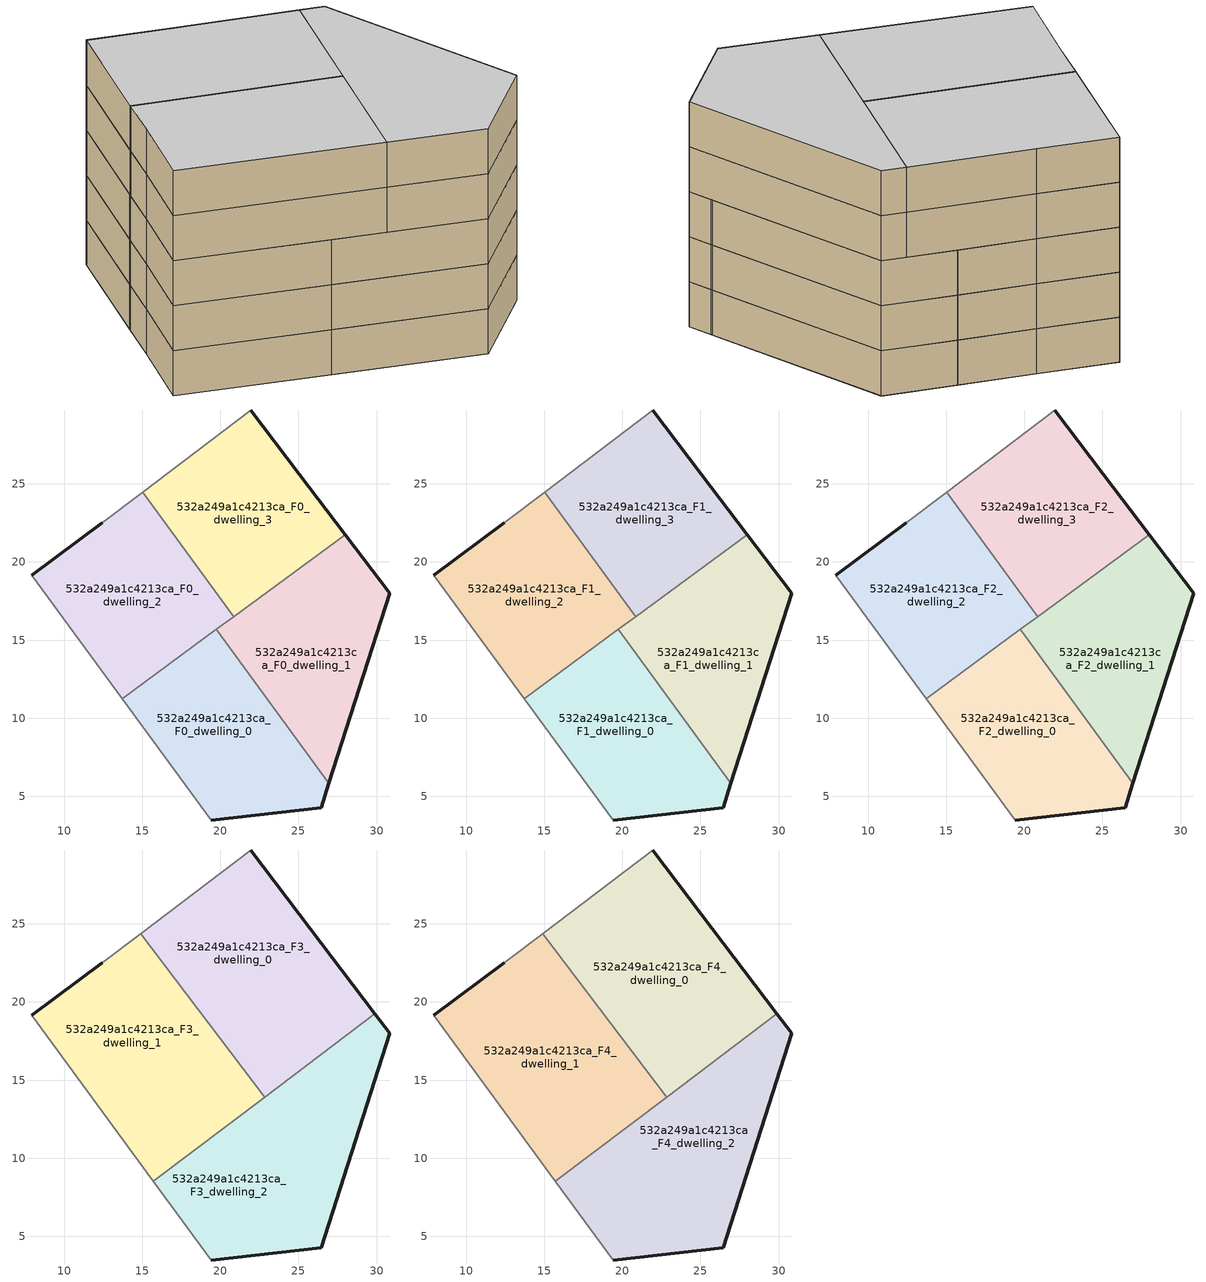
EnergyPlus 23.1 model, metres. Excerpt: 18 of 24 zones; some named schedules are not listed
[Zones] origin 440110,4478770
532a249a1c4213ca_F0_dwelling_0
 floor ground (EU_floor_Construction): 26.44,4.28 26.95,5.86 19.74,15.68 13.71,11.26 19.41,3.49 z0
 wall outside (EU_wall_Construction): 26.95,5.86 26.44,4.28 19.41,3.49 z0:3
 wall adiabatic (EU_wall_Construction): 19.41,3.49 13.71,11.26 z0:3
 wall to 532a249a1c4213ca_F0_dwelling_1 (EU_wall_Construction): 19.74,15.68 26.95,5.86 z0:3
 wall to 532a249a1c4213ca_F0_dwelling_2 (EU_wall_Construction): 13.71,11.26 19.74,15.68 z0:3
532a249a1c4213ca_F0_dwelling_1
 floor ground (EU_floor_Construction): 26.95,5.86 30.84,17.99 27.98,21.74 19.74,15.68 z0
 wall outside (EU_wall_Construction): 27.98,21.74 30.84,17.99 26.95,5.86 z0:3
 wall to 532a249a1c4213ca_F0_dwelling_3 (EU_wall_Construction): 20.86,16.51 27.98,21.74 z0:3
 wall to 532a249a1c4213ca_F0_dwelling_2 (EU_wall_Construction): 19.74,15.68 20.86,16.51 z0:3
532a249a1c4213ca_F0_dwelling_2
 floor ground (EU_floor_Construction): 20.86,16.51 15.03,24.46 12.45,22.5 7.93,19.14 13.71,11.26 z0
 wall outside (EU_wall_Construction): 7.93,19.14 12.45,22.5 z0:3
 wall adiabatic (EU_wall_Construction): 13.71,11.26 7.93,19.14 / 12.45,22.5 15.03,24.46 z0:3
 wall to 532a249a1c4213ca_F0_dwelling_3 (EU_wall_Construction): 15.03,24.46 20.86,16.51 z0:3
532a249a1c4213ca_F0_dwelling_3
 floor ground (EU_floor_Construction): 27.98,21.74 25.03,25.6 21.93,29.72 15.03,24.46 20.86,16.51 z0
 wall outside (EU_wall_Construction): 21.93,29.72 25.03,25.6 27.98,21.74 z0:3
 wall adiabatic (EU_wall_Construction): 15.03,24.46 21.93,29.72 z0:3
532a249a1c4213ca_F1_dwelling_0
 floor to 532a249a1c4213ca_F0_dwelling_0 (EU_floor_Construction): 26.44,4.28 26.95,5.86 19.74,15.68 13.71,11.26 19.41,3.49 z3
 wall outside (EU_wall_Construction): 26.95,5.86 26.44,4.28 19.41,3.49 z3:6
 wall adiabatic (EU_wall_Construction): 19.41,3.49 13.71,11.26 z3:6
 wall to 532a249a1c4213ca_F1_dwelling_1 (EU_wall_Construction): 19.74,15.68 26.95,5.86 z3:6
 wall to 532a249a1c4213ca_F1_dwelling_2 (EU_wall_Construction): 13.71,11.26 19.74,15.68 z3:6
532a249a1c4213ca_F1_dwelling_1
 floor to 532a249a1c4213ca_F0_dwelling_1 (EU_floor_Construction): 26.95,5.86 30.84,17.99 27.98,21.74 19.74,15.68 z3
 wall outside (EU_wall_Construction): 27.98,21.74 30.84,17.99 26.95,5.86 z3:6
 wall to 532a249a1c4213ca_F1_dwelling_3 (EU_wall_Construction): 20.86,16.51 27.98,21.74 z3:6
 wall to 532a249a1c4213ca_F1_dwelling_2 (EU_wall_Construction): 19.74,15.68 20.86,16.51 z3:6
532a249a1c4213ca_F1_dwelling_2
 floor to 532a249a1c4213ca_F0_dwelling_2 (EU_floor_Construction): 20.86,16.51 15.03,24.46 12.45,22.5 7.93,19.14 13.71,11.26 z3
 wall outside (EU_wall_Construction): 7.93,19.14 12.45,22.5 z3:6
 wall adiabatic (EU_wall_Construction): 13.71,11.26 7.93,19.14 / 12.45,22.5 15.03,24.46 z3:6
 wall to 532a249a1c4213ca_F1_dwelling_3 (EU_wall_Construction): 15.03,24.46 20.86,16.51 z3:6
532a249a1c4213ca_F1_dwelling_3
 floor to 532a249a1c4213ca_F0_dwelling_3 (EU_floor_Construction): 27.98,21.74 25.03,25.6 21.93,29.72 15.03,24.46 20.86,16.51 z3
 wall outside (EU_wall_Construction): 21.93,29.72 25.03,25.6 27.98,21.74 z3:6
 wall adiabatic (EU_wall_Construction): 15.03,24.46 21.93,29.72 z3:6
532a249a1c4213ca_F2_dwelling_0
 floor to 532a249a1c4213ca_F1_dwelling_0 (EU_floor_Construction): 26.44,4.28 26.95,5.86 19.74,15.68 13.71,11.26 19.41,3.49 z6
 wall outside (EU_wall_Construction): 26.95,5.86 26.44,4.28 19.41,3.49 z6:9
 wall adiabatic (EU_wall_Construction): 19.41,3.49 13.71,11.26 z6:9
 wall to 532a249a1c4213ca_F2_dwelling_1 (EU_wall_Construction): 19.74,15.68 26.95,5.86 z6:9
 wall to 532a249a1c4213ca_F2_dwelling_2 (EU_wall_Construction): 13.71,11.26 19.74,15.68 z6:9
532a249a1c4213ca_F2_dwelling_1
 floor to 532a249a1c4213ca_F1_dwelling_1 (EU_floor_Construction): 26.95,5.86 30.84,17.99 27.98,21.74 19.74,15.68 z6
 wall outside (EU_wall_Construction): 27.98,21.74 30.84,17.99 26.95,5.86 z6:9
 wall to 532a249a1c4213ca_F2_dwelling_3 (EU_wall_Construction): 20.86,16.51 27.98,21.74 z6:9
 wall to 532a249a1c4213ca_F2_dwelling_2 (EU_wall_Construction): 19.74,15.68 20.86,16.51 z6:9
532a249a1c4213ca_F2_dwelling_2
 floor to 532a249a1c4213ca_F1_dwelling_2 (EU_floor_Construction): 20.86,16.51 15.03,24.46 12.45,22.5 7.93,19.14 13.71,11.26 z6
 wall outside (EU_wall_Construction): 7.93,19.14 12.45,22.5 z6:9
 wall adiabatic (EU_wall_Construction): 13.71,11.26 7.93,19.14 / 12.45,22.5 15.03,24.46 z6:9
 wall to 532a249a1c4213ca_F2_dwelling_3 (EU_wall_Construction): 15.03,24.46 20.86,16.51 z6:9
532a249a1c4213ca_F2_dwelling_3
 floor to 532a249a1c4213ca_F1_dwelling_3 (EU_floor_Construction): 27.98,21.74 25.03,25.6 21.93,29.72 15.03,24.46 20.86,16.51 z6
 wall outside (EU_wall_Construction): 21.93,29.72 25.03,25.6 27.98,21.74 z6:9
 wall adiabatic (EU_wall_Construction): 15.03,24.46 21.93,29.72 z6:9
532a249a1c4213ca_F3_dwelling_0
 floor to 532a249a1c4213ca_F2_dwelling_3 (EU_floor_Construction): 27.98,21.74 25.03,25.6 21.93,29.72 15.03,24.46 20.76,16.65 20.87,16.51 z9
 floor to 532a249a1c4213ca_F2_dwelling_1 (EU_floor_Construction): 29.89,19.23 27.98,21.74 20.87,16.51 22.84,13.9 z9
 floor to 532a249a1c4213ca_F2_dwelling_2 (EU_floor_Construction): 20.76,16.65 15.03,24.46 14.92,24.38 z9
 wall outside (EU_wall_Construction): 21.93,29.72 25.03,25.6 29.89,19.23 z9:12
 wall adiabatic (EU_wall_Construction): 14.92,24.38 21.93,29.72 z9:12
 wall to 532a249a1c4213ca_F3_dwelling_1 (EU_wall_Construction): 22.84,13.9 14.92,24.38 z9:12
 wall to 532a249a1c4213ca_F3_dwelling_2 (EU_wall_Construction): 29.89,19.23 22.84,13.9 z9:12
532a249a1c4213ca_F3_dwelling_1
 floor to 532a249a1c4213ca_F2_dwelling_1 (EU_floor_Construction): 22.84,13.9 20.87,16.51 19.74,15.68 21.68,13.03 z9
 floor to 532a249a1c4213ca_F2_dwelling_2 (EU_floor_Construction): 20.86,16.51 20.76,16.65 14.92,24.38 12.45,22.5 7.93,19.14 13.71,11.26 z9
 floor to 532a249a1c4213ca_F2_dwelling_0 (EU_floor_Construction): 21.68,13.03 19.74,15.68 13.71,11.26 15.72,8.52 z9
 wall outside (EU_wall_Construction): 7.93,19.14 12.45,22.5 z9:12
 wall adiabatic (EU_wall_Construction): 12.45,22.5 14.92,24.38 / 15.72,8.52 7.93,19.14 z9:12
 wall to 532a249a1c4213ca_F3_dwelling_2 (EU_wall_Construction): 22.84,13.9 15.72,8.52 z9:12
532a249a1c4213ca_F3_dwelling_2
 floor to 532a249a1c4213ca_F2_dwelling_0 (EU_floor_Construction): 26.44,4.28 26.95,5.86 21.68,13.03 15.72,8.52 19.41,3.49 z9
 floor to 532a249a1c4213ca_F2_dwelling_1 (EU_floor_Construction): 26.95,5.86 30.84,17.99 29.89,19.23 21.68,13.03 z9
 wall outside (EU_wall_Construction): 29.89,19.23 30.84,17.99 26.44,4.28 19.41,3.49 z9:12
 wall adiabatic (EU_wall_Construction): 19.41,3.49 15.72,8.52 z9:12
532a249a1c4213ca_F4_dwelling_0
 floor to 532a249a1c4213ca_F3_dwelling_0 (EU_floor_Construction): 29.89,19.23 25.03,25.6 21.93,29.72 14.92,24.38 22.84,13.9 z12
 wall outside (EU_wall_Construction): 21.93,29.72 25.03,25.6 29.89,19.23 z12:15
 wall adiabatic (EU_wall_Construction): 14.92,24.38 21.93,29.72 z12:15
 wall to 532a249a1c4213ca_F4_dwelling_1 (EU_wall_Construction): 22.84,13.9 14.92,24.38 z12:15
 wall to 532a249a1c4213ca_F4_dwelling_2 (EU_wall_Construction): 29.89,19.23 22.84,13.9 z12:15
 ceiling to 532a249a1c4213ca_F5_dwelling_0 (EU_floor_Construction): 25.03,25.6 29.89,19.23 22.84,13.9 14.92,24.38 21.93,29.72 z15
532a249a1c4213ca_F4_dwelling_1
 floor to 532a249a1c4213ca_F3_dwelling_1 (EU_floor_Construction): 22.84,13.9 14.92,24.38 12.45,22.5 7.93,19.14 15.72,8.52 z12
 wall outside (EU_wall_Construction): 7.93,19.14 12.45,22.5 z12:15
 wall adiabatic (EU_wall_Construction): 12.45,22.5 14.92,24.38 / 15.72,8.52 7.93,19.14 z12:15
 wall to 532a249a1c4213ca_F4_dwelling_2 (EU_wall_Construction): 22.84,13.9 15.72,8.52 z12:15
 ceiling to 532a249a1c4213ca_F5_dwelling_1 (EU_floor_Construction): 14.92,24.38 22.84,13.9 15.72,8.52 7.93,19.14 12.45,22.5 z15
532a249a1c4213ca_F4_dwelling_2
 floor to 532a249a1c4213ca_F3_dwelling_2 (EU_floor_Construction): 26.44,4.28 30.84,17.99 29.89,19.23 15.72,8.52 19.41,3.49 z12
 wall outside (EU_wall_Construction): 29.89,19.23 30.84,17.99 26.44,4.28 19.41,3.49 z12:15
 wall adiabatic (EU_wall_Construction): 19.41,3.49 15.72,8.52 z12:15
 ceiling to 532a249a1c4213ca_F5_dwelling_2 (EU_floor_Construction): 29.89,19.23 30.84,17.99 26.44,4.28 19.41,3.49 15.72,8.52 z15
[Building]
EU S2 Campaign: North Axis=0; Terrain=City; Solar Distribution=FullExterior
[Site:Location]
Madrid: Latitude=40.5; Longitude=-3.5; Time Zone=1; Elevation=609
[SizingPeriod:WeatherFileDays]
AnnualSizingPeriod: Begin Month=1; Begin Day of Month=1; End Month=12; End Day of Month=31; Day of Week for Start Day=Monday; Use Weather File Daylight Saving Period=No; Use Weather File Rain and Snow Indicators=No
[MATERIAL]
EU_InternalMass_Material: Roughness=MediumRough; Thickness=0.1; Conductivity=1; Density=1800; Specific Heat=900; Thermal Absorptance=0.9; Solar Absorptance=0.7; Visible Absorptance=0.7
[MATERIAL:NOMASS] Roughness=MediumRough; Thermal Absorptance=0.9; Solar Absorptance=0.7; Visible Absorptance=0.7
Name | Thermal Resistance
EU_wall_NoMass | 0.609216
EU_floor_NoMass | 0.568163
[CONSTRUCTION]
EU_wall_Construction: EU_wall_NoMass
EU_floor_Construction: EU_floor_NoMass
EU_InternalMass_Construction: EU_InternalMass_Material
[ZONE] Type=1; Multiplier=1; Ceiling Height=autocalculate; Floor Area=autocalculate; Part of Total Floor Area=Yes
Name | Volume
532a249a1c4213ca_F0_dwelling_0; 532a249a1c4213ca_F1_dwelling_0; 532a249a1c4213ca_F2_dwelling_0 | 260.873
532a249a1c4213ca_F3_dwelling_0; 532a249a1c4213ca_F4_dwelling_0 | 347.824
532a249a1c4213ca_F0_dwelling_1; 532a249a1c4213ca_F1_dwelling_1; 532a249a1c4213ca_F2_dwelling_1 | 260.893
532a249a1c4213ca_F3_dwelling_1; 532a249a1c4213ca_F4_dwelling_1 | 347.827
532a249a1c4213ca_F0_dwelling_2; 532a249a1c4213ca_F1_dwelling_2; 532a249a1c4213ca_F2_dwelling_2 | 260.89
532a249a1c4213ca_F3_dwelling_2; 532a249a1c4213ca_F4_dwelling_2 | 347.871
532a249a1c4213ca_F0_dwelling_3; 532a249a1c4213ca_F1_dwelling_3; 532a249a1c4213ca_F2_dwelling_3 | 260.885
[INTERNALMASS] Construction=EU_InternalMass_Construction
Name | Zone or ZoneList | Surface Area
532a249a1c4213ca_F0_dwelling_0_EU_InternalMass | 532a249a1c4213ca_F0_dwelling_0 | 86.9575
532a249a1c4213ca_F0_dwelling_1_EU_InternalMass | 532a249a1c4213ca_F0_dwelling_1 | 86.9645
532a249a1c4213ca_F0_dwelling_2_EU_InternalMass | 532a249a1c4213ca_F0_dwelling_2 | 86.9632
532a249a1c4213ca_F0_dwelling_3_EU_InternalMass | 532a249a1c4213ca_F0_dwelling_3 | 86.9616
532a249a1c4213ca_F1_dwelling_0_EU_InternalMass | 532a249a1c4213ca_F1_dwelling_0 | 86.9575
532a249a1c4213ca_F1_dwelling_1_EU_InternalMass | 532a249a1c4213ca_F1_dwelling_1 | 86.9645
532a249a1c4213ca_F1_dwelling_2_EU_InternalMass | 532a249a1c4213ca_F1_dwelling_2 | 86.9632
532a249a1c4213ca_F1_dwelling_3_EU_InternalMass | 532a249a1c4213ca_F1_dwelling_3 | 86.9616
532a249a1c4213ca_F2_dwelling_0_EU_InternalMass | 532a249a1c4213ca_F2_dwelling_0 | 86.9575
532a249a1c4213ca_F2_dwelling_1_EU_InternalMass | 532a249a1c4213ca_F2_dwelling_1 | 86.9645
532a249a1c4213ca_F2_dwelling_2_EU_InternalMass | 532a249a1c4213ca_F2_dwelling_2 | 86.9632
532a249a1c4213ca_F2_dwelling_3_EU_InternalMass | 532a249a1c4213ca_F2_dwelling_3 | 86.9616
532a249a1c4213ca_F3_dwelling_0_EU_InternalMass | 532a249a1c4213ca_F3_dwelling_0 | 115.94
532a249a1c4213ca_F3_dwelling_1_EU_InternalMass | 532a249a1c4213ca_F3_dwelling_1 | 115.946
532a249a1c4213ca_F3_dwelling_2_EU_InternalMass | 532a249a1c4213ca_F3_dwelling_2 | 115.957
532a249a1c4213ca_F4_dwelling_0_EU_InternalMass | 532a249a1c4213ca_F4_dwelling_0 | 115.94
532a249a1c4213ca_F4_dwelling_1_EU_InternalMass | 532a249a1c4213ca_F4_dwelling_1 | 115.946
532a249a1c4213ca_F4_dwelling_2_EU_InternalMass | 532a249a1c4213ca_F4_dwelling_2 | 115.957
[OTHEREQUIPMENT] Fuel Type=Electricity; Design Level Calculation Method=Watts/Area; Power per Zone Floor Area=1; Fraction Latent=0; Fraction Radiant=0; Fraction Lost=0; Carbon Dioxide Generation Rate=0; EndUse Subcategory=EU_Step8_InternalGains
Name | Zone or ZoneList or Space or SpaceList | Schedule
EU_Step8_InternalGain_532a249a1c4213ca_F0_dwelling_0_f000 | 532a249a1c4213ca_F0_dwelling_0 | EU_Step8_GainSchedule_532a249a1c4213ca_F0_dwelling_0_f000
EU_Step8_InternalGain_532a249a1c4213ca_F0_dwelling_1_f000 | 532a249a1c4213ca_F0_dwelling_1 | EU_Step8_GainSchedule_532a249a1c4213ca_F0_dwelling_1_f000
EU_Step8_InternalGain_532a249a1c4213ca_F0_dwelling_2_f000 | 532a249a1c4213ca_F0_dwelling_2 | EU_Step8_GainSchedule_532a249a1c4213ca_F0_dwelling_2_f000
EU_Step8_InternalGain_532a249a1c4213ca_F0_dwelling_3_f000 | 532a249a1c4213ca_F0_dwelling_3 | EU_Step8_GainSchedule_532a249a1c4213ca_F0_dwelling_3_f000
EU_Step8_InternalGain_532a249a1c4213ca_F1_dwelling_0_f000 | 532a249a1c4213ca_F1_dwelling_0 | EU_Step8_GainSchedule_532a249a1c4213ca_F1_dwelling_0_f000
EU_Step8_InternalGain_532a249a1c4213ca_F1_dwelling_1_f000 | 532a249a1c4213ca_F1_dwelling_1 | EU_Step8_GainSchedule_532a249a1c4213ca_F1_dwelling_1_f000
EU_Step8_InternalGain_532a249a1c4213ca_F1_dwelling_2_f000 | 532a249a1c4213ca_F1_dwelling_2 | EU_Step8_GainSchedule_532a249a1c4213ca_F1_dwelling_2_f000
EU_Step8_InternalGain_532a249a1c4213ca_F1_dwelling_3_f000 | 532a249a1c4213ca_F1_dwelling_3 | EU_Step8_GainSchedule_532a249a1c4213ca_F1_dwelling_3_f000
EU_Step8_InternalGain_532a249a1c4213ca_F2_dwelling_0_f000 | 532a249a1c4213ca_F2_dwelling_0 | EU_Step8_GainSchedule_532a249a1c4213ca_F2_dwelling_0_f000
EU_Step8_InternalGain_532a249a1c4213ca_F2_dwelling_1_f000 | 532a249a1c4213ca_F2_dwelling_1 | EU_Step8_GainSchedule_532a249a1c4213ca_F2_dwelling_1_f000
EU_Step8_InternalGain_532a249a1c4213ca_F2_dwelling_2_f000 | 532a249a1c4213ca_F2_dwelling_2 | EU_Step8_GainSchedule_532a249a1c4213ca_F2_dwelling_2_f000
EU_Step8_InternalGain_532a249a1c4213ca_F2_dwelling_3_f000 | 532a249a1c4213ca_F2_dwelling_3 | EU_Step8_GainSchedule_532a249a1c4213ca_F2_dwelling_3_f000
EU_Step8_InternalGain_532a249a1c4213ca_F3_dwelling_0_f000 | 532a249a1c4213ca_F3_dwelling_0 | EU_Step8_GainSchedule_532a249a1c4213ca_F3_dwelling_0_f000
EU_Step8_InternalGain_532a249a1c4213ca_F3_dwelling_1_f000 | 532a249a1c4213ca_F3_dwelling_1 | EU_Step8_GainSchedule_532a249a1c4213ca_F3_dwelling_1_f000
EU_Step8_InternalGain_532a249a1c4213ca_F3_dwelling_2_f000 | 532a249a1c4213ca_F3_dwelling_2 | EU_Step8_GainSchedule_532a249a1c4213ca_F3_dwelling_2_f000
EU_Step8_InternalGain_532a249a1c4213ca_F4_dwelling_0_f000 | 532a249a1c4213ca_F4_dwelling_0 | EU_Step8_GainSchedule_532a249a1c4213ca_F4_dwelling_0_f000
EU_Step8_InternalGain_532a249a1c4213ca_F4_dwelling_1_f000 | 532a249a1c4213ca_F4_dwelling_1 | EU_Step8_GainSchedule_532a249a1c4213ca_F4_dwelling_1_f000
EU_Step8_InternalGain_532a249a1c4213ca_F4_dwelling_2_f000 | 532a249a1c4213ca_F4_dwelling_2 | EU_Step8_GainSchedule_532a249a1c4213ca_F4_dwelling_2_f000
[ZONEVENTILATION:DESIGNFLOWRATE] Schedule=EU_AlwaysOn; Design Flow Rate Calculation Method=AirChanges/Hour; Air Changes per Hour=0.752966; Ventilation Type=Natural; Fan Pressure Rise=0; Fan Total Efficiency=1; Constant Term Coefficient=1; Temperature Term Coefficient=0; Velocity Term Coefficient=0; Velocity Squared Term Coefficient=0; Minimum Indoor Temperature=-100; Maximum Indoor Temperature=100; Delta Temperature=-100; Minimum Outdoor Temperature=-100; Maximum Outdoor Temperature=100; Maximum Wind Speed=40
Name | Zone or ZoneList or Space or SpaceList
EU_ConstantAir_532a249a1c4213ca_F0_dwelling_0 | 532a249a1c4213ca_F0_dwelling_0
EU_ConstantAir_532a249a1c4213ca_F0_dwelling_1 | 532a249a1c4213ca_F0_dwelling_1
EU_ConstantAir_532a249a1c4213ca_F0_dwelling_2 | 532a249a1c4213ca_F0_dwelling_2
EU_ConstantAir_532a249a1c4213ca_F0_dwelling_3 | 532a249a1c4213ca_F0_dwelling_3
EU_ConstantAir_532a249a1c4213ca_F1_dwelling_0 | 532a249a1c4213ca_F1_dwelling_0
EU_ConstantAir_532a249a1c4213ca_F1_dwelling_1 | 532a249a1c4213ca_F1_dwelling_1
EU_ConstantAir_532a249a1c4213ca_F1_dwelling_2 | 532a249a1c4213ca_F1_dwelling_2
EU_ConstantAir_532a249a1c4213ca_F1_dwelling_3 | 532a249a1c4213ca_F1_dwelling_3
EU_ConstantAir_532a249a1c4213ca_F2_dwelling_0 | 532a249a1c4213ca_F2_dwelling_0
EU_ConstantAir_532a249a1c4213ca_F2_dwelling_1 | 532a249a1c4213ca_F2_dwelling_1
EU_ConstantAir_532a249a1c4213ca_F2_dwelling_2 | 532a249a1c4213ca_F2_dwelling_2
EU_ConstantAir_532a249a1c4213ca_F2_dwelling_3 | 532a249a1c4213ca_F2_dwelling_3
EU_ConstantAir_532a249a1c4213ca_F3_dwelling_0 | 532a249a1c4213ca_F3_dwelling_0
EU_ConstantAir_532a249a1c4213ca_F3_dwelling_1 | 532a249a1c4213ca_F3_dwelling_1
EU_ConstantAir_532a249a1c4213ca_F3_dwelling_2 | 532a249a1c4213ca_F3_dwelling_2
EU_ConstantAir_532a249a1c4213ca_F4_dwelling_0 | 532a249a1c4213ca_F4_dwelling_0
EU_ConstantAir_532a249a1c4213ca_F4_dwelling_1 | 532a249a1c4213ca_F4_dwelling_1
EU_ConstantAir_532a249a1c4213ca_F4_dwelling_2 | 532a249a1c4213ca_F4_dwelling_2
[HVACTEMPLATE:THERMOSTAT] Constant Heating Setpoint=20; Constant Cooling Setpoint=50
EU_HeatOnly_532a249a1c4213ca_F0_dwelling_0; EU_HeatOnly_532a249a1c4213ca_F0_dwelling_1; EU_HeatOnly_532a249a1c4213ca_F0_dwelling_2; EU_HeatOnly_532a249a1c4213ca_F0_dwelling_3; EU_HeatOnly_532a249a1c4213ca_F1_dwelling_0; EU_HeatOnly_532a249a1c4213ca_F1_dwelling_1; EU_HeatOnly_532a249a1c4213ca_F1_dwelling_2; EU_HeatOnly_532a249a1c4213ca_F1_dwelling_3; EU_HeatOnly_532a249a1c4213ca_F2_dwelling_0; EU_HeatOnly_532a249a1c4213ca_F2_dwelling_1
